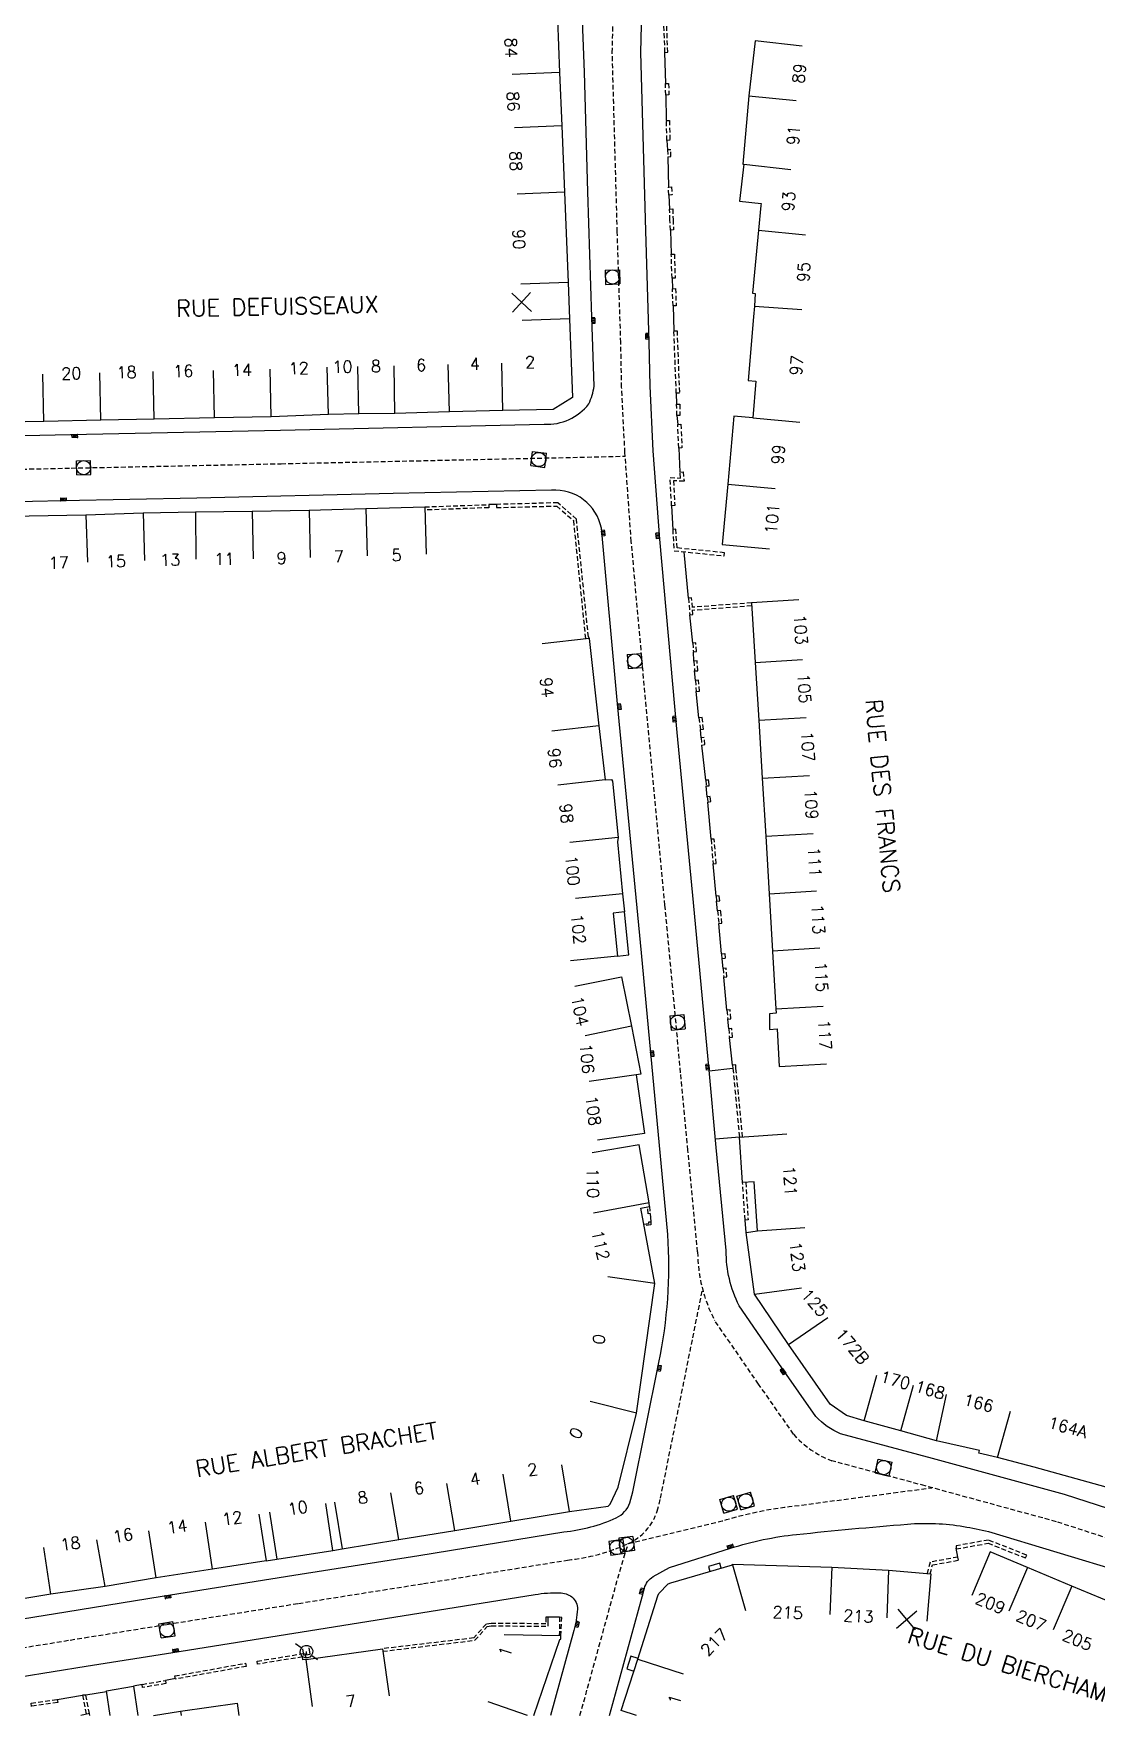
# Model space of a CAD drawing. Header units: millimetres. Extents: x 154000 to 155001, y 121000 to 122000.
# Drawn here: x 154498.4 to 154610.4, y 121000 to 121177.3 of the extents above; entities that cross this region are included whole.
import ezdxf
from ezdxf.enums import TextEntityAlignment as Align

# ---------------------------------------------------------------- set-up
doc = ezdxf.new("R2010")
doc.units = ezdxf.units.MM
doc.linetypes.add('DASHED', pattern=[0.75, 0.5, -0.25])
doc.layers.get('0').update_dxf_attribs({"linetype": 'CONTINUOUS'})
for name, color, linetype in [('W0001', 6, 'DASHED'), ('W0008', 7, 'CONTINUOUS'), ('W0100', 7, 'CONTINUOUS'), ('W0112', 1, 'DASHED'), ('W0334', 7, 'CONTINUOUS'), ('W0400', 7, 'CONTINUOUS'), ('W0420', 7, 'CONTINUOUS'), ('W0471', 7, 'CONTINUOUS'), ('W0989', 7, 'CONTINUOUS'), ('W0991', 7, 'CONTINUOUS'), ('W1102', 7, 'CONTINUOUS')]:
    doc.layers.add(name, color=color, linetype=linetype)
doc.styles.get("Standard").update_dxf_attribs({"font": 'romans.shx', "width": 0.85})

# ---------------------------------------------------------------- blocks, each defined once
blk = doc.blocks.new('t991o')
at = {"color": 0, "linetype": 'Continuous'}
for p, q in [((-1, 1), (1, -1)), ((-1, -1), (1, 1))]:
    blk.add_line(p, q, dxfattribs=at)
blk = doc.blocks.new('T400')
for p, q in [((-0.15, 0.3), (0.15, 0.3)), ((-0.15, -0.25), (-0.15, 0.3)), ((-0.15, 0.15), (0.15, 0.15)), ((-0.15, 0), (0.15, 0)), ((0.15, 0.3), (0.15, -0.25)), ((-0.15, -0.15), (0.15, -0.15)), ((-0.15, -0.25), (-0.15, -0.3)), ((-0.15, -0.3), (0.15, -0.3)), ((0.15, -0.3), (0.15, -0.25))]:
    blk.add_line(p, q)
blk = doc.blocks.new('T420')
for p, q in [((0.75, 0.75), (-0.75, 0.75)), ((-0.75, 0.75), (-0.75, -0.75)), ((0.75, 0.75), (0.75, -0.75)), ((0.75, -0.75), (-0.75, -0.75))]:
    blk.add_line(p, q)
blk.add_ellipse((0, 0), major_axis=(-0.53, 0.53), ratio=1, start_param=3.926991, end_param=10.210176)
blk = doc.blocks.new('T471')
for p, q in [((-0.333334, 0.333334), (-0.333334, -0.333334)), ((-0.333334, 0.333334), (0.333334, 0.333334)), ((-0.333334, 0), (0, 0)), ((0.500001, 0.500001), (1.000002, 1.000002)), ((-0.500001, -0.500001), (-1.000002, -1.000002)), ((-0.333334, -0.333334), (0.333334, -0.333334))]:
    blk.add_line(p, q)
blk.add_ellipse((0, 0), major_axis=(0.471405, 0.471405), ratio=1, start_param=5.4977871438, end_param=11.780972451)

msp = doc.modelspace()

# ---------------------------------------------------------------- linework, layer by layer
at = {"layer": 'W0001'}
for points in [[(154616.12, 121017.21), (154606.23, 121020.41), (154592.39, 121024.19), (154582.54, 121026.84, -0.122324), (154578.52, 121029.64), (154574.84, 121034.91), (154570.21, 121041.62, -0.121315), (154568.41, 121048.85), (154567.39, 121059.58), (154566.62, 121067.74), (154564.97, 121085.4), (154563.26, 121103.33), (154561.42, 121123.73), (154560.75, 121133.11), (154560.4, 121140), (154560.31, 121144.69), (154559.94, 121156.38), (154559.41, 121175.25), (154559.57, 121181.2, -0.083122)], [(154331.96, 121151.61), (154340.95, 121144.51), (154345.26, 121141.09), (154358.16, 121131.03, 0.120333), (154367.16, 121128.65), (154370.97, 121128.66), (154388.4, 121129.04), (154415.57, 121129.63), (154461.11, 121130.59), (154482.96, 121131.05), (154502.37, 121131.47), (154524.51, 121131.93), (154560.77, 121132.72, 0.252701)], [(154451.87, 121000, -0.010066), (154454.7, 121000.34), (154468.44, 121002.53), (154483.09, 121004.85), (154502.28, 121007.94), (154512.45, 121009.59), (154526.32, 121011.8), (154539.5, 121013.89), (154554.7, 121016.37, 0.082521), (154561.09, 121018.1, 0.208341), (154564.16, 121021.54), (154564.5, 121022.9), (154568.93, 121044.9)]]:
    msp.add_lwpolyline(points, format="xyb", dxfattribs=at)
at = {"layer": 'W0001', "flags": 128}
for points in [[(154561.09, 121018.1), (154570.99, 121020.49, -0.050378), (154578.54, 121022.06), (154593.09, 121023.99)], [(154555.98, 121000), (154556.59, 121002.08), (154559.67, 121013.27, 0.004444), (154559.9, 121014.13), (154561.09, 121018.1)]]:
    msp.add_lwpolyline(points, format="xyb", dxfattribs=at)
at = {"layer": 'W0008'}
for points in [[(154616.43, 121020.27), (154607.09, 121023.28), (154593.17, 121027.08), (154583.48, 121029.69, -0.112156), (154580.88, 121031.51), (154577.3, 121036.62), (154572.79, 121043.17, -0.120611), (154571.42, 121048.99), (154570.37, 121059.86), (154569.61, 121068.02), (154567.96, 121085.68), (154566.25, 121103.61), (154564.41, 121123.97), (154563.74, 121133.29), (154563.4, 121140.11), (154563.31, 121144.76), (154562.94, 121156.47), (154562.41, 121175.26), (154562.57, 121181.09, -0.08341)], [(154482.88, 121134.6), (154502.3, 121135.02), (154524.44, 121135.48), (154552.25, 121136.09, 0.24567), (154556.93, 121138.24, 0.077296), (154557.49, 121140.1), (154557.25, 121147.37), (154556.84, 121160.58), (154556.47, 121173.19), (154556.22, 121180.43, -0.097146)], [(154482.62, 121007.81), (154501.8, 121010.9), (154511.97, 121012.55), (154525.85, 121014.77), (154539.02, 121016.85), (154554.31, 121019.35, 0.083776), (154559.84, 121020.83, 0.199827), (154561.28, 121022.4), (154561.58, 121023.56), (154564.32, 121037.19, 0.068005), (154565.27, 121050.68), (154563.47, 121069.84), (154562.48, 121080.36), (154559.96, 121106.63), (154558.26, 121125.13, 0.381693), (154552.99, 121129.13), (154536.3, 121128.79), (154515.61, 121128.31), (154501.51, 121128.03), (154491.85, 121127.8)]]:
    msp.add_lwpolyline(points, format="xyb", dxfattribs=at)
at = {"layer": 'W0008', "flags": 128}
for points in [[(154559.11, 121000), (154559.47, 121001.26), (154562.56, 121012.48, 0.004444), (154562.8, 121013.39, -0.194793), (154563.72, 121014.62), (154565.44, 121015.59), (154571.89, 121017.63, -0.050378), (154578.85, 121019.07, -0.005741), (154590.52, 121020.16, -0.061463), (154596.44, 121019.91, -0.015031), (154599.07, 121019.39), (154613.49, 121015.03), (154613.85, 121014.9), (154627.89, 121010.67), (154648.55, 121004.43), (154661.53, 121000.53), (154663.31, 121000)], [(154471.6, 121000), (154486.54, 121002.36), (154503.94, 121005.17), (154513.08, 121006.63), (154531.8, 121009.61), (154551.29, 121012.74, -0.043165), (154553.86, 121012.93, -0.159236), (154555.14, 121012.49, -0.252189), (154555.74, 121011.18, -0.052434), (154555.37, 121008.94), (154552.89, 121000)]]:
    msp.add_lwpolyline(points, format="xyb", dxfattribs=at)
at = {"layer": 'W0100'}
for points in [[(154548.13, 121192.13), (154553.13, 121192.28), (154553.2, 121192.22), (154553.43, 121184.59), (154553.65, 121178.79), (154553.85, 121173.17), (154554.1, 121167.53), (154554.39, 121160.54), (154554.77, 121151.03), (154554.92, 121147.2), (154555.21, 121138.92), (154553.18, 121137.66), (154547.87, 121137.53), (154542.24, 121137.4), (154536.49, 121137.24), (154532.69, 121137.18), (154529.5, 121137.11), (154523.47, 121136.88), (154517.47, 121136.76), (154511.12, 121136.64), (154505.5, 121136.51), (154499.49, 121136.38), (154493.51, 121136.26)], [(154579.43, 121175.95), (154574.46, 121176.5), (154573.82, 121170.69), (154573.18, 121163.52), (154573.27, 121163.49), (154572.83, 121159.6), (154575.11, 121159.37), (154575.09, 121159.13), (154574.82, 121156.54), (154574.18, 121149.89), (154574.49, 121149.86), (154574.39, 121148.53), (154574.31, 121147.4), (154573.72, 121140.7), (154574.56, 121140.63), (154574.22, 121136.75), (154572.23, 121136.93), (154571.59, 121129.77), (154571, 121123.41), (154575.98, 121122.95)], [(154491.83, 121121.31), (154491.73, 121126.31), (154497.94, 121126.43), (154503.93, 121126.55), (154509.96, 121126.74), (154515.48, 121126.87), (154521.47, 121126.92), (154527.46, 121127.04), (154533.45, 121127.21), (154539.64, 121127.38), (154539.78, 121122.39)], [(154579.08, 121117.59), (154574.09, 121117.27), (154574.49, 121110.98), (154574.86, 121104.89), (154575.22, 121098.78), (154575.59, 121092.66), (154575.95, 121086.6), (154576.66, 121074.47), (154576.69, 121074), (154575.97, 121073.96), (154575.99, 121072.3), (154576.79, 121072.35), (154577.02, 121068.38), (154582.01, 121068.67)], [(154556.98, 121113.51), (154552.01, 121112.95)], [(154556.9, 121113.68), (154556.98, 121113.51), (154558.01, 121104.31), (154558.65, 121098.61), (154559.33, 121098.65), (154559.45, 121098.46), (154560.03, 121092.52), (154559.95, 121092.09), (154560.5, 121086.58), (154560.69, 121084.69), (154559.51, 121084.57), (154559.97, 121080.04), (154555, 121079.54)], [(154555.47, 121076.86), (154560.37, 121077.86), (154561.44, 121072.63), (154562.44, 121067.58), (154561.93, 121067.52), (154562.8, 121061.32), (154557.84, 121060.63)], [(154530.13, 121022.47), (154530.95, 121017.54), (154536.9, 121018.52), (154542.8, 121019.5), (154548.73, 121020.48), (154554.9, 121021.48), (154558.98, 121022.05), (154559.18, 121022.25), (154560.03, 121024.06), (154561.96, 121031.86), (154563.89, 121045.52), (154562.41, 121053.47), (154563.34, 121053.64), (154563.29, 121054.01), (154562.24, 121060.14), (154557.31, 121059.3)], [(154612.12, 121023.88), (154603.88, 121026.17), (154600.03, 121027.18), (154598.06, 121027.65), (154598.12, 121027.93), (154593.58, 121028.92), (154589.83, 121029.99), (154585.96, 121031.06), (154584.1, 121031.59), (154582.39, 121032.79), (154578, 121039.09), (154574.41, 121044.38), (154573.51, 121050.91), (154574.72, 121051.08), (154574.36, 121056.23), (154573.15, 121056.15), (154572.82, 121060.95), (154577.8, 121061.3)], [(154522.16, 121021.22), (154522.92, 121016.28), (154517.28, 121015.42), (154511.33, 121014.51), (154505.94, 121013.57), (154500.24, 121012.76), (154493.44, 121011.66), (154493.19, 121013.15), (154488.11, 121012.26), (154487.25, 121017.19)], [(154523.29, 121021.42), (154524.05, 121016.47), (154529.96, 121017.38), (154529.21, 121022.32)], [(154561.98, 121000), (154560.35, 121000.52), (154562.11, 121005.91), (154564.2, 121012.61), (154564.32, 121012.86), (154565.31, 121013.85), (154565.57, 121013.96), (154572.07, 121015.85), (154572.08, 121015.92), (154582.55, 121015.63), (154588.54, 121015.3), (154592.99, 121014.91), (154592.56, 121009.93)], [(154655.18, 121000), (154655.28, 121000.33), (154649.41, 121002.08), (154644.87, 121003.45), (154637.99, 121005.47), (154631.53, 121007.42), (154630.24, 121004.24), (154622.25, 121007.58), (154617.99, 121009.36), (154612.94, 121011.51), (154607.84, 121013.61), (154603.17, 121015.59), (154599.25, 121017.24), (154597.31, 121012.63)], [(154527.82, 121000.94), (154527.13, 121005.89), (154535.19, 121007.02), (154535.88, 121002.07)], [(154551.15, 121000), (154553.89, 121008.01), (154553.98, 121008.02), (154554, 121008.38), (154548, 121008.49)], [(154506.48, 121000), (154506.08, 121002.57), (154508.94, 121003.09), (154509.39, 121000)], [(154504.35, 121000), (154504.31, 121000.18), (154503.39, 121000)], [(154511.04, 121000), (154513.9, 121000.46), (154519.86, 121001.3), (154520.04, 121000)]]:
    msp.add_lwpolyline(points, dxfattribs=at)
at = {"layer": 'W0112'}
for points in [[(154564.93, 121175.28), (154565.26, 121175.3), (154565.1, 121179.56), (154565.14, 121179.61), (154566.1, 121186.96), (154566.85, 121186.86), (154566.89, 121187.19), (154565.82, 121187.32), (154564.81, 121179.66), (154564.77, 121179.55)], [(154565.01, 121171.99), (154565.34, 121172), (154565.39, 121170.8), (154565.06, 121170.79)], [(154565.11, 121168.09), (154565.44, 121168.1), (154565.5, 121166.02), (154565.17, 121166.01)], [(154565.24, 121165.03), (154565.26, 121164.29), (154565.59, 121164.3), (154565.57, 121165.03)], [(154565.33, 121161.09), (154565.66, 121161.11), (154565.71, 121160.27), (154565.38, 121160.25)], [(154565.45, 121158.77), (154565.78, 121158.78), (154565.82, 121157.64), (154565.88, 121156.57), (154565.55, 121156.55), (154565.49, 121157.62)], [(154565.63, 121154.02), (154565.96, 121154.03), (154566.04, 121151.5), (154565.71, 121151.49)], [(154565.75, 121150.38), (154566.08, 121150.39), (154566.15, 121148.57), (154565.82, 121148.56)], [(154565.91, 121145.94), (154566.24, 121145.95), (154566.49, 121139.38), (154566.16, 121139.37)], [(154566.19, 121138.19), (154566.52, 121138.19), (154566.55, 121137.02), (154566.22, 121137.01)], [(154566.31, 121136.07), (154566.64, 121136.09), (154566.75, 121133.6), (154566.42, 121133.58)], [(154566.55, 121131.04), (154566.88, 121131.07), (154566.98, 121130.08), (154565.86, 121130.13), (154566, 121127.52), (154565.67, 121127.5), (154565.51, 121130.47), (154566.61, 121130.42)], [(154566.11, 121125.03), (154565.78, 121125.01), (154565.93, 121122.75), (154571.21, 121122.22), (154571.24, 121122.55), (154566.24, 121123.05)], [(154567.58, 121116.01), (154567.91, 121116.03), (154567.78, 121117.79), (154567.45, 121117.76)], [(154567.89, 121113.01), (154567.97, 121112.09), (154568.3, 121112.12), (154568.22, 121113.04)], [(154568.02, 121111.11), (154568.09, 121110.09), (154568.42, 121110.11), (154568.35, 121111.14)], [(154568.18, 121109.08), (154568.26, 121107.93), (154568.59, 121107.95), (154568.51, 121109.1)], [(154568.55, 121105.14), (154568.71, 121103.91), (154569.04, 121103.96), (154568.88, 121105.18)], [(154568.78, 121103.03), (154568.86, 121102.28), (154569.18, 121102.32), (154569.11, 121103.06)], [(154569.27, 121098.57), (154569.3, 121097.97), (154569.63, 121097.99), (154569.6, 121098.59)], [(154569.42, 121096.83), (154569.48, 121096.27), (154569.81, 121096.31), (154569.74, 121096.87)], [(154570.04, 121089.77), (154570.37, 121089.8), (154570.15, 121092.37), (154569.82, 121092.34)], [(154570.37, 121086.35), (154570.41, 121085.81), (154570.74, 121085.84), (154570.69, 121086.38)], [(154570.64, 121083.48), (154570.97, 121083.51), (154570.84, 121084.83), (154570.52, 121084.8)], [(154570.99, 121079.73), (154570.94, 121080.28), (154571.27, 121080.31), (154571.32, 121079.76)], [(154571.16, 121077.81), (154571.49, 121077.84), (154571.42, 121078.75), (154571.09, 121078.72)], [(154571.5, 121074.32), (154571.58, 121073.4), (154571.91, 121073.43), (154571.83, 121074.35)], [(154571.76, 121071.46), (154572.09, 121071.49), (154572.02, 121072.41), (154571.69, 121072.38)], [(154572.82, 121060.95), (154573.14, 121060.98), (154572.45, 121068.23), (154572.42, 121068.56), (154572.09, 121068.52), (154572.13, 121068.19)], [(154520.75, 121005.49), (154520.81, 121005.16), (154513.37, 121003.83), (154513.31, 121004.15)], [(154527.13, 121005.89), (154526.8, 121005.84), (154526.75, 121006.16), (154522.03, 121005.4), (154521.98, 121005.72), (154527.02, 121006.54)], [(154512.3, 121003.68), (154512.35, 121003.35), (154509.9, 121002.93), (154509.84, 121003.26)], [(154500.9, 121001.67), (154500.95, 121001.34), (154498.19, 121000.95), (154498.14, 121001.27)]]:
    msp.add_lwpolyline(points, close=True, dxfattribs=at)
for points in [[(154539.64, 121127.38), (154546.4, 121127.62), (154546.41, 121127.29), (154539.65, 121127.05)], [(154556.9, 121113.68), (154555.63, 121126.09), (154553.68, 121127.81), (154547.2, 121127.64), (154547.21, 121127.31), (154553.56, 121127.47), (154555.32, 121125.93), (154556.59, 121113.46)], [(154574.09, 121117.27), (154567.85, 121116.8)], [(154574.11, 121116.94), (154567.88, 121116.47)], [(154573.48, 121056.17), (154573.73, 121052.23), (154573.41, 121052.21), (154573.15, 121056.15)], [(154563.34, 121053.64), (154563.41, 121052.9), (154563.21, 121052.88), (154563.15, 121053.6)], [(154562.73, 121051.78), (154563.27, 121051.86), (154563.27, 121052.01), (154563.47, 121052.02), (154563.48, 121051.69), (154562.76, 121051.59)], [(154595.68, 121017.54), (154599.02, 121018.14), (154602.98, 121016.59), (154603.1, 121016.89), (154599.06, 121018.48), (154595.65, 121017.87), (154595.67, 121017.62)], [(154592.92, 121014.92), (154593.17, 121015.86), (154595.9, 121016.35), (154595.84, 121016.68), (154592.91, 121016.14), (154592.59, 121014.95)], [(154535.22, 121006.76), (154544.94, 121007.91), (154546.24, 121009.38), (154546.66, 121009.44), (154552.66, 121009.39), (154552.67, 121009.83), (154552.67, 121010.36), (154552.41, 121010.34), (154552.4, 121009.65), (154546.64, 121009.7), (154546.11, 121009.62), (154544.81, 121008.16), (154535.19, 121007.02)], [(154554, 121008.38), (154554.09, 121010.32), (154553.86, 121010.36), (154553.83, 121008.38)], [(154504.31, 121000.18), (154503.92, 121002.14), (154503.56, 121002.14), (154503.96, 121000.11)]]:
    msp.add_lwpolyline(points, dxfattribs=at)
at = {"layer": 'W0334'}
msp.add_line((154500.9, 121001.67), (154503.56, 121002.14), dxfattribs=at)
for points in [[(154564.93, 121175.28), (154565.01, 121171.99)], [(154565.06, 121170.79), (154565.11, 121168.09)], [(154565.17, 121166.01), (154565.24, 121165.03)], [(154565.26, 121164.29), (154565.33, 121161.09)], [(154565.38, 121160.25), (154565.45, 121158.77)], [(154565.55, 121156.55), (154565.63, 121154.02)], [(154565.71, 121151.49), (154565.75, 121150.38)], [(154565.82, 121148.56), (154565.91, 121145.94)], [(154566.16, 121139.37), (154566.19, 121138.19)], [(154566.22, 121137.01), (154566.31, 121136.07)], [(154566.42, 121133.58), (154566.55, 121131.04)], [(154547.2, 121127.64), (154546.4, 121127.62)], [(154565.67, 121127.5), (154565.78, 121125.01)], [(154567.45, 121117.76), (154566.99, 121122.64)], [(154567.89, 121113.01), (154567.58, 121116.01)], [(154568.02, 121111.11), (154567.97, 121112.09)], [(154568.18, 121109.08), (154568.09, 121110.09)], [(154568.55, 121105.14), (154568.26, 121107.93)], [(154568.78, 121103.03), (154568.71, 121103.91)], [(154569.27, 121098.57), (154568.86, 121102.28)], [(154569.42, 121096.83), (154569.3, 121097.97)], [(154569.82, 121092.34), (154569.48, 121096.27)], [(154570.37, 121086.35), (154570.04, 121089.77)], [(154570.52, 121084.8), (154570.41, 121085.81)], [(154559.97, 121080.04), (154561.15, 121080.16), (154560.69, 121084.69)], [(154570.94, 121080.28), (154570.64, 121083.48)], [(154571.09, 121078.72), (154570.99, 121079.73)], [(154571.5, 121074.32), (154571.16, 121077.81)], [(154571.69, 121072.38), (154571.58, 121073.4)], [(154572.09, 121068.52), (154571.76, 121071.46)], [(154572.13, 121068.19), (154569.62, 121067.9)], [(154572.82, 121060.95), (154570.29, 121060.74)], [(154563.41, 121052.9), (154563.47, 121052.02)], [(154573.51, 121050.91), (154573.41, 121052.21)], [(154529.96, 121017.38), (154530.95, 121017.54)], [(154595.84, 121016.68), (154595.67, 121017.62)], [(154522.92, 121016.28), (154524.05, 121016.47)], [(154570.89, 121015.51), (154570.74, 121016.04), (154569.54, 121015.69), (154569.69, 121015.16)], [(154553.86, 121010.36), (154552.67, 121010.36)], [(154562.14, 121006.01), (154561.37, 121006.25), (154560.95, 121004.9), (154561.7, 121004.66)], [(154513.36, 121003.87), (154512.3, 121003.68)], [(154506.09, 121002.48), (154503.92, 121002.14)], [(154509.84, 121003.26), (154508.94, 121003.09)]]:
    msp.add_lwpolyline(points, dxfattribs=at)
at = {"layer": 'W1102'}
for p, q in [((154553.85, 121173.17), (154548.85, 121172.94)), ((154573.82, 121170.69), (154578.79, 121170.2)), ((154554.1, 121167.53), (154549.1, 121167.32)), ((154573.27, 121163.49), (154578.24, 121162.93)), ((154554.39, 121160.54), (154549.39, 121160.33)), ((154574.82, 121156.54), (154579.79, 121156.06)), ((154554.77, 121151.03), (154549.78, 121150.84)), ((154554.92, 121147.2), (154549.92, 121147.02)), ((154574.39, 121148.53), (154579.38, 121148.19)), ((154511.12, 121136.64), (154511.02, 121141.64)), ((154517.47, 121136.76), (154517.37, 121141.76)), ((154523.47, 121136.88), (154523.36, 121141.88)), ((154529.5, 121137.11), (154529.35, 121142.11)), ((154532.69, 121137.18), (154532.58, 121142.18)), ((154536.49, 121137.24), (154536.42, 121142.24)), ((154542.24, 121137.4), (154542.11, 121142.39)), ((154547.87, 121137.53), (154547.76, 121142.53)), ((154499.49, 121136.38), (154499.39, 121141.38)), ((154505.5, 121136.51), (154505.39, 121141.51)), ((154574.22, 121136.75), (154579.2, 121136.3)), ((154571.59, 121129.77), (154576.57, 121129.31)), ((154503.93, 121126.55), (154504.09, 121121.55)), ((154509.96, 121126.74), (154510.1, 121121.74)), ((154515.48, 121126.87), (154515.52, 121121.87)), ((154521.47, 121126.92), (154521.55, 121121.92)), ((154527.46, 121127.04), (154527.58, 121122.04)), ((154533.45, 121127.21), (154533.59, 121122.21)), ((154574.49, 121110.98), (154579.48, 121111.29)), ((154558.01, 121104.31), (154553.04, 121103.75)), ((154574.86, 121104.89), (154579.85, 121105.18)), ((154575.22, 121098.78), (154580.21, 121099.07)), ((154558.65, 121098.61), (154553.69, 121098.05)), ((154560.03, 121092.52), (154554.93, 121092.01)), ((154575.59, 121092.66), (154580.58, 121092.96)), ((154575.95, 121086.6), (154580.94, 121086.9)), ((154560.5, 121086.58), (154555.52, 121086.09)), ((154576.3, 121080.6), (154581.29, 121080.9)), ((154576.66, 121074.47), (154581.65, 121074.76)), ((154561.44, 121072.63), (154556.54, 121071.63)), ((154561.93, 121067.52), (154556.98, 121066.82)), ((154563.29, 121054.01), (154557.42, 121052.92)), ((154574.72, 121051.08), (154579.71, 121051.43)), ((154563.89, 121045.52), (154558.94, 121046.22)), ((154574.41, 121044.38), (154579.37, 121045.06)), ((154578, 121039.09), (154582.12, 121041.92)), ((154585.96, 121031.06), (154587.3, 121035.87)), ((154589.83, 121029.99), (154591.17, 121034.8)), ((154593.58, 121028.92), (154594.65, 121033.82)), ((154561.96, 121031.86), (154557.08, 121033.07)), ((154600.03, 121027.18), (154601.38, 121032.05)), ((154554.9, 121021.48), (154554.1, 121026.42)), ((154548.73, 121020.48), (154547.92, 121025.41)), ((154536.9, 121018.52), (154536.08, 121023.46)), ((154542.8, 121019.5), (154541.98, 121024.43)), ((154511.33, 121014.51), (154510.57, 121019.45)), ((154517.28, 121015.42), (154516.53, 121020.36)), ((154500.24, 121012.76), (154499.49, 121017.71)), ((154505.94, 121013.57), (154505.08, 121018.49)), ((154572.07, 121015.85), (154573.46, 121011.05)), ((154582.55, 121015.63), (154582.36, 121010.63)), ((154588.54, 121015.3), (154588.35, 121010.29)), ((154603.17, 121015.59), (154601.22, 121010.98)), ((154607.84, 121013.61), (154605.9, 121009.01)), ((154562.11, 121005.91), (154566.87, 121004.39)), ((154513.9, 121000.46), (154513.98, 121000)), ((154550.48, 121000), (154546.34, 121001.41))]:
    msp.add_line(p, q, dxfattribs=at)

# ---------------------------------------------------------------- block references
at = {"layer": 'W0400'}
for p, rotation in [((154557.43, 121147.01), 181.8557718284124), ((154563.1, 121145.37), 181.0847719861235), ((154502.76, 121134.84), 91.25087856298396), ((154501.54, 121128.17), 271.1517315868884), ((154558.46, 121124.6), 185.2678159760398), ((154564.18, 121124.34), 185.1622745931014), ((154560.16, 121106.3), 185.4677318318736), ((154565.96, 121105.01), 185.4530868920086), ((154563.63, 121069.72), 185.3438836168902), ((154569.45, 121068.32), 185.3438836168902), ((154564.37, 121036.61), 351.5377191360544), ((154577.42, 121036.24), 214.9937116562084), ((154571.87, 121017.8), 107.4978624266714), ((154512.57, 121012.49), 279.0834670540324), ((154562.52, 121013.07), 165.1104159937023), ((154555.71, 121009.59), 164.4861966056602), ((154513.36, 121006.85), 279.0289559523314)]:
    msp.add_blockref('T400', p, dxfattribs=dict(at, rotation=rotation))
at = {"layer": 'W0420'}
for p, rotation in [((154559.44, 121151.61), 91.79240604023323), ((154551.66, 121132.38), 173.1583677951114), ((154503.69, 121131.51), 181.3520930820624), ((154561.77, 121111.14), 93.9174520195921), ((154566.29, 121073.05), 95.3438836168902), ((154588.03, 121026.12), 167.6536399992404), ((154571.69, 121022.26), 196.3572757141104), ((154573.48, 121022.61), 196.3572757141104), ((154559.89, 121017.69), 7.549170534739158), ((154560.93, 121018.02), 7.549170534739158), ((154512.47, 121009.02), 189.0834670540324)]:
    msp.add_blockref('T420', p, dxfattribs=dict(at, rotation=rotation))
at = {"layer": 'W0471', "rotation": 99.08057067900016}
msp.add_blockref('T471', (154527.18, 121006.72), dxfattribs=at)
at = {"layer": 'W0991'}
for p, rotation in [((154549.85, 121148.93), 2.240917583371539), ((154590.45, 121010.11), 85.09314614064537)]:
    msp.add_blockref('t991o', p, dxfattribs=dict(at, rotation=rotation))

# ---------------------------------------------------------------- texts
at = {"layer": 'W0989'}
for s, rotation, p in [('RUE DEFUISSEAUX', 1.203, (154524.11, 121148.52)), ('RUE DES FRANCS', 275.3763, (154587.93, 121096.9)), ('RUE ALBERT BRACHET', 9.0821, (154528.24, 121028)), ('RUE DU BIERCHAMPS', 343.1967, (154602.57, 121004.92))]:
    msp.add_text(s, height=1.75, rotation=rotation, dxfattribs=at).set_placement(p, align=Align.MIDDLE)
at = {"layer": 'W0991'}
for s, rotation, p in [('84', 272.0462, (154548.75, 121175.78)), ('89', 83.6984, (154579.11, 121173.07)), ('86', 272.5531, (154548.98, 121170.13)), ('91', 85.6434, (154578.52, 121166.56)), ('88', 272.368, (154549.25, 121163.83)), ('93', 85.6434, (154577.99, 121159.59)), ('90', 272.3099, (154549.58, 121155.59)), ('95', 86.9729, (154579.59, 121152.13)), ('20', 1.2452, (154502.39, 121141.45)), ('18', 1.3004, (154508.21, 121141.57)), ('16', 1.0686, (154514.19, 121141.7)), ('14', 1.2062, (154520.37, 121141.82)), ('12', 2.1889, (154526.36, 121142)), ('10', 1.2297, (154530.97, 121142.15)), ('8', 0.848, (154534.5, 121142.21)), ('6', 1.5722, (154539.26, 121142.32)), ('4', 1.3631, (154544.93, 121142.46)), ('2', 2.1889, (154550.75, 121142.64)), ('97', 84.7727, (154578.84, 121142.29)), ('99', 84.8907, (154576.89, 121132.9)), ('101', 84.7727, (154576.27, 121126.13)), ('17', 1.1754, (154501.06, 121121.49)), ('15', 1.7924, (154507.09, 121121.65)), ('13', 1.3149, (154512.81, 121121.8)), ('11', 0.5141, (154518.53, 121121.89)), ('9', 1.1881, (154524.56, 121121.98)), ('7', 1.6173, (154530.58, 121122.13)), ('5', 1.5788, (154536.68, 121122.3)), ('103', 273.6626, (154579.28, 121114.44)), ('94', 276.4153, (154552.53, 121108.35)), ('105', 273.5162, (154579.67, 121108.24)), ('107', 273.3785, (154580.03, 121102.13)), ('96', 276.4447, (154553.36, 121100.9)), ('109', 273.4055, (154580.4, 121096.02)), ('98', 276.4447, (154554.59, 121095.06)), ('100', 275.698, (154555.23, 121089.05)), ('111', 273.4486, (154580.76, 121089.93)), ('113', 273.3419, (154581.12, 121083.9)), ('102', 275.6993, (154555.84, 121082.87)), ('115', 273.3419, (154581.47, 121077.83)), ('104', 281.5612, (154556, 121074.24)), ('117', 273.3419, (154581.83, 121071.72)), ('106', 275.2503, (154556.76, 121069.23)), ('108', 277.9534, (154557.41, 121063.73)), ('110', 270.9859, (154557.37, 121056.11)), ('121', 274.0245, (154578.15, 121056.32)), ('112', 282.7694, (154558.18, 121049.57)), ('123', 277.9054, (154578.91, 121048.33)), ('125', 311.2297, (154580.74, 121043.49)), ('172B', 310.5877, (154584.71, 121038.9)), ('0', 81.9612, (154558.01, 121039.64)), ('170', 344.5056, (154589.24, 121035.34)), ('168', 344.1866, (154592.91, 121034.31)), ('166', 345.269, (154598.02, 121032.93)), ('0', 65.8499, (154555.59, 121029.74)), ('164A', 344.521, (154607.42, 121030.37)), ('2', 9.2074, (154551.01, 121025.92)), ('6', 9.3913, (154539.03, 121023.95)), ('4', 9.3731, (154544.95, 121024.92)), ('8', 9.4349, (154533.1, 121022.96)), ('12', 8.7273, (154519.35, 121020.79)), ('10', 8.6971, (154526.25, 121021.87)), ('16', 9.9139, (154507.83, 121018.97)), ('14', 8.6929, (154513.55, 121019.9)), ('18', 7.9875, (154502.29, 121018.1)), ('209', 337.1589, (154599.27, 121011.81)), ('215', 357.2653, (154577.91, 121010.84)), ('213', 356.8167, (154585.36, 121010.46)), ('207', 337.087, (154603.56, 121010)), ('217', 45.3012, (154570.17, 121007.72)), ('205', 337.5536, (154608.45, 121007.95)), ('1', 71.3363, (154548.14, 121006.74)), ('7', 7.9765, (154531.85, 121001.5)), ('1', 72.2195, (154566, 121001.69))]:
    msp.add_text(s, height=1.25, rotation=rotation, dxfattribs=at).set_placement(p, align=Align.MIDDLE)

doc.saveas('drawing.dxf')
